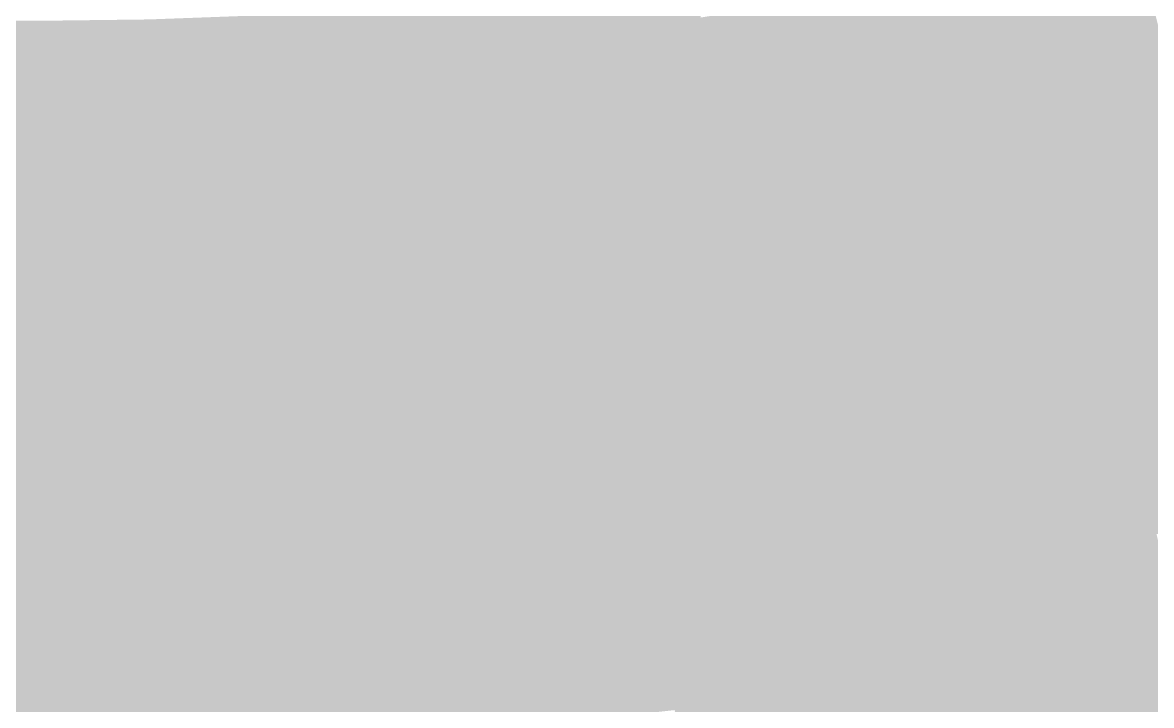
# Model space of a CAD drawing. Header units: inches. Extents: x -266 to 784, y -170 to 213.
# Drawn here: x -0.37 to 24.43, y -113.04 to -98.04 of the extents above; entities that cross this region are included whole.
import ezdxf

# ---------------------------------------------------------------- set-up
doc = ezdxf.new("R2010")
doc.units = ezdxf.units.IN
doc.header["$MEASUREMENT"] = 0

msp = doc.modelspace()

# ---------------------------------------------------------------- linework, layer by layer
at = {"color": 200, "true_color": 0xc53aff}
msp.add_solid([(21.691023, -96.594511), (21.910124, -97.570213), (19.313942, -97.097743), (19.509032, -98.078528)], dxfattribs=at)
at = {"color": 200, "true_color": 0xb533ff}
msp.add_solid([(14.379586, -96.939298), (14.526317, -97.928474), (11.996246, -97.262994), (12.118657, -98.255474)], dxfattribs=at)
at = {"color": 200, "true_color": 0xc03aff}
msp.add_solid([(19.313942, -97.097743), (19.509032, -98.078528), (16.925227, -97.542487), (17.096189, -98.527764)], dxfattribs=at)
at = {"color": 213, "true_color": 0xcc40fe}
msp.add_solid([(24.298018, -97.003125), (24.540998, -97.973157), (21.910124, -97.570213), (22.129225, -98.545915)], dxfattribs=at)
at = {"color": 200, "true_color": 0xb033ff}
msp.add_solid([(11.996246, -97.262994), (12.118657, -98.255474), (9.60568, -97.528103), (9.703697, -98.523288)], dxfattribs=at)
at = {"color": 200, "true_color": 0xab33ff}
msp.add_solid([(9.60568, -97.528103), (9.703697, -98.523288), (7.209327, -97.734465), (7.282892, -98.731755)], dxfattribs=at)
at = {"color": 200, "true_color": 0xbc3aff}
msp.add_solid([(16.925227, -97.542487), (17.096189, -98.527764), (14.526317, -97.928474), (14.673047, -98.917651)], dxfattribs=at)
at = {"color": 213, "true_color": 0xc740fe}
msp.add_solid([(21.910124, -97.570213), (22.129225, -98.545915), (19.509032, -98.078528), (19.704123, -99.059313)], dxfattribs=at)
at = {"color": 200, "true_color": 0xa233ff}
msp.add_solid([(4.808632, -97.881955), (4.8577, -98.88075), (2.40504, -97.970484), (2.429582, -98.970183)], dxfattribs=at)
at = {"color": 200, "true_color": 0xa633ff}
msp.add_solid([(7.209327, -97.734465), (7.282892, -98.731755), (4.808632, -97.881955), (4.8577, -98.88075)], dxfattribs=at)
at = {"color": 200, "true_color": 0xb73aff}
msp.add_solid([(14.526317, -97.928474), (14.673047, -98.917651), (12.118657, -98.255474), (12.241068, -99.247953)], dxfattribs=at)
at = {"color": 190, "true_color": 0x9833ff}
msp.add_solid([(0, -98), (0, -99), (-2.40504, -97.970484), (-2.429582, -98.970183)], dxfattribs=at)
at = {"color": 190, "true_color": 0x9d33ff}
msp.add_solid([(2.40504, -97.970484), (2.429582, -98.970183), (0, -98), (0, -99)], dxfattribs=at)
at = {"color": 191, "true_color": 0xc340fe}
msp.add_solid([(19.509032, -98.078528), (19.704123, -99.059313), (17.096189, -98.527764), (17.267151, -99.513042)], dxfattribs=at)
at = {"color": 191, "true_color": 0xcd46fe}
msp.add_solid([(24.540998, -97.973157), (24.783978, -98.943188), (22.129225, -98.545915), (22.348326, -99.521617)], dxfattribs=at)
at = {"color": 200, "true_color": 0xb33aff}
msp.add_solid([(12.118657, -98.255474), (12.241068, -99.247953), (9.703697, -98.523288), (9.801714, -99.518473)], dxfattribs=at)
at = {"color": 200, "true_color": 0xae3aff}
msp.add_solid([(9.703697, -98.523288), (9.801714, -99.518473), (7.282892, -98.731755), (7.356456, -99.729046)], dxfattribs=at)
at = {"color": 191, "true_color": 0xbe40fe}
msp.add_solid([(17.096189, -98.527764), (17.267151, -99.513042), (14.673047, -98.917651), (14.819778, -99.906828)], dxfattribs=at)
at = {"color": 191, "true_color": 0xc946fe}
msp.add_solid([(22.129225, -98.545915), (22.348326, -99.521617), (19.704123, -99.059313), (19.899213, -100.040099)], dxfattribs=at)
at = {"color": 200, "true_color": 0xa53aff}
msp.add_solid([(4.8577, -98.88075), (4.906767, -99.879546), (2.429582, -98.970183), (2.454123, -99.969882)], dxfattribs=at)
at = {"color": 200, "true_color": 0xa93aff}
msp.add_solid([(7.282892, -98.731755), (7.356456, -99.729046), (4.8577, -98.88075), (4.906767, -99.879546)], dxfattribs=at)
at = {"color": 203, "true_color": 0xb940fe}
msp.add_solid([(14.673047, -98.917651), (14.819778, -99.906828), (12.241068, -99.247953), (12.363478, -100.240433)], dxfattribs=at)
at = {"color": 190, "true_color": 0x9b3aff}
msp.add_solid([(0, -99), (0, -100), (-2.429582, -98.970183), (-2.454123, -99.969882)], dxfattribs=at)
at = {"color": 200, "true_color": 0xa03aff}
msp.add_solid([(2.429582, -98.970183), (2.454123, -99.969882), (0, -99), (0, -100)], dxfattribs=at)
at = {"color": 191, "true_color": 0xc546fe}
msp.add_solid([(19.704123, -99.059313), (19.899213, -100.040099), (17.267151, -99.513042), (17.438113, -100.49832)], dxfattribs=at)
at = {"color": 191, "true_color": 0xcf4dfe}
msp.add_solid([(24.783978, -98.943188), (25.026959, -99.913219), (22.348326, -99.521617), (22.567428, -100.497319)], dxfattribs=at)
at = {"color": 203, "true_color": 0xb540fe}
msp.add_solid([(12.241068, -99.247953), (12.363478, -100.240433), (9.801714, -99.518473), (9.899731, -100.513657)], dxfattribs=at)
at = {"color": 203, "true_color": 0xb140fe}
msp.add_solid([(9.801714, -99.518473), (9.899731, -100.513657), (7.356456, -99.729046), (7.430021, -100.726336)], dxfattribs=at)
at = {"color": 191, "true_color": 0xc046fe}
msp.add_solid([(17.267151, -99.513042), (17.438113, -100.49832), (14.819778, -99.906828), (14.966508, -100.896004)], dxfattribs=at)
at = {"color": 191, "true_color": 0xcb4dfe}
msp.add_solid([(22.348326, -99.521617), (22.567428, -100.497319), (19.899213, -100.040099), (20.094303, -101.020884)], dxfattribs=at)
at = {"color": 181, "true_color": 0xa740fe}
msp.add_solid([(4.906767, -99.879546), (4.955835, -100.878341), (2.454123, -99.969882), (2.478664, -100.969581)], dxfattribs=at)
at = {"color": 203, "true_color": 0xac40fe}
msp.add_solid([(7.356456, -99.729046), (7.430021, -100.726336), (4.906767, -99.879546), (4.955835, -100.878341)], dxfattribs=at)
at = {"color": 191, "true_color": 0xbc46fe}
msp.add_solid([(14.819778, -99.906828), (14.966508, -100.896004), (12.363478, -100.240433), (12.485889, -101.232913)], dxfattribs=at)
at = {"color": 201, "true_color": 0xd153fe}
msp.add_solid([(25.026959, -99.913219), (25.269939, -100.88325), (22.567428, -100.497319), (22.786529, -101.473022)], dxfattribs=at)
at = {"color": 181, "true_color": 0x9f40fe}
msp.add_solid([(0, -100), (0, -101), (-2.454123, -99.969882), (-2.478664, -100.969581)], dxfattribs=at)
at = {"color": 181, "true_color": 0xa340fe}
msp.add_solid([(2.454123, -99.969882), (2.478664, -100.969581), (0, -100), (0, -101)], dxfattribs=at)
at = {"color": 191, "true_color": 0xc74dfe}
msp.add_solid([(19.899213, -100.040099), (20.094303, -101.020884), (17.438113, -100.49832), (17.609075, -101.483597)], dxfattribs=at)
at = {"color": 191, "true_color": 0xb846fe}
msp.add_solid([(12.363478, -100.240433), (12.485889, -101.232913), (9.899731, -100.513657), (9.997748, -101.508842)], dxfattribs=at)
at = {"color": 191, "true_color": 0xb346fe}
msp.add_solid([(9.899731, -100.513657), (9.997748, -101.508842), (7.430021, -100.726336), (7.503585, -101.723627)], dxfattribs=at)
at = {"color": 191, "true_color": 0xc24dfe}
msp.add_solid([(17.438113, -100.49832), (17.609075, -101.483597), (14.966508, -100.896004), (15.113239, -101.885181)], dxfattribs=at)
at = {"color": 191, "true_color": 0xcd53fe}
msp.add_solid([(22.567428, -100.497319), (22.786529, -101.473022), (20.094303, -101.020884), (20.289393, -102.001669)], dxfattribs=at)
at = {"color": 181, "true_color": 0xaa46fe}
msp.add_solid([(4.955835, -100.878341), (5.004903, -101.877137), (2.478664, -100.969581), (2.503205, -101.96928)], dxfattribs=at)
at = {"color": 181, "true_color": 0xaf46fe}
msp.add_solid([(7.430021, -100.726336), (7.503585, -101.723627), (4.955835, -100.878341), (5.004903, -101.877137)], dxfattribs=at)
at = {"color": 191, "true_color": 0xbe4dfe}
msp.add_solid([(14.966508, -100.896004), (15.113239, -101.885181), (12.485889, -101.232913), (12.6083, -102.225392)], dxfattribs=at)
at = {"color": 201, "true_color": 0xd35afe}
msp.add_solid([(25.269939, -100.88325), (25.512919, -101.853282), (22.786529, -101.473022), (23.00563, -102.448724)], dxfattribs=at)
at = {"color": 181, "true_color": 0xa246fe}
msp.add_solid([(0, -101), (0, -102), (-2.478664, -100.969581), (-2.503205, -101.96928)], dxfattribs=at)
at = {"color": 181, "true_color": 0xa646fe}
msp.add_solid([(2.478664, -100.969581), (2.503205, -101.96928), (0, -101), (0, -102)], dxfattribs=at)
at = {"color": 191, "true_color": 0xc953fe}
msp.add_solid([(20.094303, -101.020884), (20.289393, -102.001669), (17.609075, -101.483597), (17.780036, -102.468875)], dxfattribs=at)
at = {"color": 191, "true_color": 0xba4dfe}
msp.add_solid([(12.485889, -101.232913), (12.6083, -102.225392), (9.997748, -101.508842), (10.095765, -102.504027)], dxfattribs=at)
at = {"color": 191, "true_color": 0xb64dfe}
msp.add_solid([(9.997748, -101.508842), (10.095765, -102.504027), (7.503585, -101.723627), (7.57715, -102.720917)], dxfattribs=at)
at = {"color": 191, "true_color": 0xc553fe}
msp.add_solid([(17.609075, -101.483597), (17.780036, -102.468875), (15.113239, -101.885181), (15.259969, -102.874357)], dxfattribs=at)
at = {"color": 191, "true_color": 0xcf5afe}
msp.add_solid([(22.786529, -101.473022), (23.00563, -102.448724), (20.289393, -102.001669), (20.484484, -102.982454)], dxfattribs=at)
at = {"color": 181, "true_color": 0xad4dfe}
msp.add_solid([(5.004903, -101.877137), (5.05397, -102.875932), (2.503205, -101.96928), (2.527747, -102.968978)], dxfattribs=at)
at = {"color": 191, "true_color": 0xb24dfe}
msp.add_solid([(7.503585, -101.723627), (7.57715, -102.720917), (5.004903, -101.877137), (5.05397, -102.875932)], dxfattribs=at)
at = {"color": 191, "true_color": 0xc153fe}
msp.add_solid([(15.113239, -101.885181), (15.259969, -102.874357), (12.6083, -102.225392), (12.73071, -103.217872)], dxfattribs=at)
at = {"color": 201, "true_color": 0xd460fe}
msp.add_solid([(25.512919, -101.853282), (25.755899, -102.823313), (23.00563, -102.448724), (23.224731, -103.424426)], dxfattribs=at)
at = {"color": 181, "true_color": 0xa54dfe}
msp.add_solid([(0, -102), (0, -103), (-2.503205, -101.96928), (-2.527747, -102.968978)], dxfattribs=at)
at = {"color": 181, "true_color": 0xa94dfe}
msp.add_solid([(2.503205, -101.96928), (2.527747, -102.968978), (0, -102), (0, -103)], dxfattribs=at)
at = {"color": 191, "true_color": 0xcb5afe}
msp.add_solid([(20.289393, -102.001669), (20.484484, -102.982454), (17.780036, -102.468875), (17.950998, -103.454152)], dxfattribs=at)
at = {"color": 191, "true_color": 0xbd53fe}
msp.add_solid([(12.6083, -102.225392), (12.73071, -103.217872), (10.095765, -102.504027), (10.193783, -103.499212)], dxfattribs=at)
at = {"color": 191, "true_color": 0xb853fe}
msp.add_solid([(10.095765, -102.504027), (10.193783, -103.499212), (7.57715, -102.720917), (7.650715, -103.718207)], dxfattribs=at)
at = {"color": 191, "true_color": 0xc75afe}
msp.add_solid([(17.780036, -102.468875), (17.950998, -103.454152), (15.259969, -102.874357), (15.4067, -103.863534)], dxfattribs=at)
at = {"color": 201, "true_color": 0xd160fe}
msp.add_solid([(23.00563, -102.448724), (23.224731, -103.424426), (20.484484, -102.982454), (20.679574, -103.96324)], dxfattribs=at)
at = {"color": 191, "true_color": 0xb053fe}
msp.add_solid([(5.05397, -102.875932), (5.103038, -103.874727), (2.527747, -102.968978), (2.552288, -103.968677)], dxfattribs=at)
at = {"color": 191, "true_color": 0xb453fe}
msp.add_solid([(7.57715, -102.720917), (7.650715, -103.718207), (5.05397, -102.875932), (5.103038, -103.874727)], dxfattribs=at)
at = {"color": 191, "true_color": 0xc35afe}
msp.add_solid([(15.259969, -102.874357), (15.4067, -103.863534), (12.73071, -103.217872), (12.853121, -104.210351)], dxfattribs=at)
at = {"color": 201, "true_color": 0xd666fe}
msp.add_solid([(25.755899, -102.823313), (25.998879, -103.793344), (23.224731, -103.424426), (23.443833, -104.400128)], dxfattribs=at)
at = {"color": 181, "true_color": 0xa853fe}
msp.add_solid([(0, -103), (0, -104), (-2.527747, -102.968978), (-2.552288, -103.968677)], dxfattribs=at)
at = {"color": 181, "true_color": 0xac53fe}
msp.add_solid([(2.527747, -102.968978), (2.552288, -103.968677), (0, -103), (0, -104)], dxfattribs=at)
at = {"color": 191, "true_color": 0xcd60fe}
msp.add_solid([(20.484484, -102.982454), (20.679574, -103.96324), (17.950998, -103.454152), (18.12196, -104.43943)], dxfattribs=at)
at = {"color": 191, "true_color": 0xbf5afe}
msp.add_solid([(12.73071, -103.217872), (12.853121, -104.210351), (10.193783, -103.499212), (10.2918, -104.494396)], dxfattribs=at)
at = {"color": 191, "true_color": 0xbb5afe}
msp.add_solid([(10.193783, -103.499212), (10.2918, -104.494396), (7.650715, -103.718207), (7.724279, -104.715498)], dxfattribs=at)
at = {"color": 191, "true_color": 0xc960fe}
msp.add_solid([(17.950998, -103.454152), (18.12196, -104.43943), (15.4067, -103.863534), (15.55343, -104.85271)], dxfattribs=at)
at = {"color": 201, "true_color": 0xd266fe}
msp.add_solid([(23.224731, -103.424426), (23.443833, -104.400128), (20.679574, -103.96324), (20.874664, -104.944025)], dxfattribs=at)
at = {"color": 191, "true_color": 0xb35afe}
msp.add_solid([(5.103038, -103.874727), (5.152106, -104.873523), (2.552288, -103.968677), (2.576829, -104.968376)], dxfattribs=at)
at = {"color": 191, "true_color": 0xb75afe}
msp.add_solid([(7.650715, -103.718207), (7.724279, -104.715498), (5.103038, -103.874727), (5.152106, -104.873523)], dxfattribs=at)
at = {"color": 191, "true_color": 0xc560fe}
msp.add_solid([(15.4067, -103.863534), (15.55343, -104.85271), (12.853121, -104.210351), (12.975532, -105.202831)], dxfattribs=at)
at = {"color": 201, "true_color": 0xd86dfe}
msp.add_solid([(25.998879, -103.793344), (26.241859, -104.763375), (23.443833, -104.400128), (23.662934, -105.37583)], dxfattribs=at)
at = {"color": 181, "true_color": 0xac5afe}
msp.add_solid([(0, -104), (0, -105), (-2.552288, -103.968677), (-2.576829, -104.968376)], dxfattribs=at)
at = {"color": 181, "true_color": 0xaf5afe}
msp.add_solid([(2.552288, -103.968677), (2.576829, -104.968376), (0, -104), (0, -105)], dxfattribs=at)
at = {"color": 191, "true_color": 0xcf66fe}
msp.add_solid([(20.679574, -103.96324), (20.874664, -104.944025), (18.12196, -104.43943), (18.292922, -105.424708)], dxfattribs=at)
at = {"color": 191, "true_color": 0xc260fe}
msp.add_solid([(12.853121, -104.210351), (12.975532, -105.202831), (10.2918, -104.494396), (10.389817, -105.489581)], dxfattribs=at)
at = {"color": 191, "true_color": 0xbe60fe}
msp.add_solid([(10.2918, -104.494396), (10.389817, -105.489581), (7.724279, -104.715498), (7.797844, -105.712788)], dxfattribs=at)
at = {"color": 191, "true_color": 0xcb66fe}
msp.add_solid([(18.12196, -104.43943), (18.292922, -105.424708), (15.55343, -104.85271), (15.700161, -105.841887)], dxfattribs=at)
at = {"color": 201, "true_color": 0xd46dfe}
msp.add_solid([(23.443833, -104.400128), (23.662934, -105.37583), (20.874664, -104.944025), (21.069755, -105.92481)], dxfattribs=at)
at = {"color": 191, "true_color": 0xb660fe}
msp.add_solid([(5.152106, -104.873523), (5.201173, -105.872318), (2.576829, -104.968376), (2.60137, -105.968075)], dxfattribs=at)
at = {"color": 191, "true_color": 0xba60fe}
msp.add_solid([(7.724279, -104.715498), (7.797844, -105.712788), (5.152106, -104.873523), (5.201173, -105.872318)], dxfattribs=at)
at = {"color": 191, "true_color": 0xc866fe}
msp.add_solid([(15.55343, -104.85271), (15.700161, -105.841887), (12.975532, -105.202831), (13.097942, -106.19531)], dxfattribs=at)
at = {"color": 201, "true_color": 0xda73fe}
msp.add_solid([(26.241859, -104.763375), (26.48484, -105.733407), (23.662934, -105.37583), (23.882035, -106.351532)], dxfattribs=at)
at = {"color": 181, "true_color": 0xaf60fe}
msp.add_solid([(0, -105), (0, -106), (-2.576829, -104.968376), (-2.60137, -105.968075)], dxfattribs=at)
at = {"color": 191, "true_color": 0xb260fe}
msp.add_solid([(2.576829, -104.968376), (2.60137, -105.968075), (0, -105), (0, -106)], dxfattribs=at)
at = {"color": 201, "true_color": 0xd16dfe}
msp.add_solid([(20.874664, -104.944025), (21.069755, -105.92481), (18.292922, -105.424708), (18.463884, -106.409985)], dxfattribs=at)
at = {"color": 191, "true_color": 0xc466fe}
msp.add_solid([(12.975532, -105.202831), (13.097942, -106.19531), (10.389817, -105.489581), (10.487834, -106.484766)], dxfattribs=at)
at = {"color": 191, "true_color": 0xc066fe}
msp.add_solid([(10.389817, -105.489581), (10.487834, -106.484766), (7.797844, -105.712788), (7.871408, -106.710079)], dxfattribs=at)
at = {"color": 191, "true_color": 0xcd6dfe}
msp.add_solid([(18.292922, -105.424708), (18.463884, -106.409985), (15.700161, -105.841887), (15.846891, -106.831063)], dxfattribs=at)
at = {"color": 201, "true_color": 0xd673fe}
msp.add_solid([(23.662934, -105.37583), (23.882035, -106.351532), (21.069755, -105.92481), (21.264845, -106.905596)], dxfattribs=at)
at = {"color": 191, "true_color": 0xbd66fe}
msp.add_solid([(7.797844, -105.712788), (7.871408, -106.710079), (5.201173, -105.872318), (5.250241, -106.871114)], dxfattribs=at)
at = {"color": 191, "true_color": 0xca6dfe}
msp.add_solid([(15.700161, -105.841887), (15.846891, -106.831063), (13.097942, -106.19531), (13.220353, -107.18779)], dxfattribs=at)
at = {"color": 201, "true_color": 0xdb7afe}
msp.add_solid([(26.48484, -105.733407), (26.72782, -106.703438), (23.882035, -106.351532), (24.101136, -107.327234)], dxfattribs=at)
at = {"color": 191, "true_color": 0xb266fe}
msp.add_solid([(0, -106), (0, -107), (-2.60137, -105.968075), (-2.625911, -106.967774)], dxfattribs=at)
at = {"color": 191, "true_color": 0xb666fe}
msp.add_solid([(2.60137, -105.968075), (2.625911, -106.967774), (0, -106), (0, -107)], dxfattribs=at)
at = {"color": 191, "true_color": 0xb966fe}
msp.add_solid([(5.201173, -105.872318), (5.250241, -106.871114), (2.60137, -105.968075), (2.625911, -106.967774)], dxfattribs=at)
at = {"color": 201, "true_color": 0xd373fe}
msp.add_solid([(21.069755, -105.92481), (21.264845, -106.905596), (18.463884, -106.409985), (18.634846, -107.395263)], dxfattribs=at)
at = {"color": 191, "true_color": 0xc76dfe}
msp.add_solid([(13.097942, -106.19531), (13.220353, -107.18779), (10.487834, -106.484766), (10.585851, -107.47995)], dxfattribs=at)
at = {"color": 201, "true_color": 0xd87afe}
msp.add_solid([(23.882035, -106.351532), (24.101136, -107.327234), (21.264845, -106.905596), (21.459935, -107.886381)], dxfattribs=at)
at = {"color": 191, "true_color": 0xc36dfe}
msp.add_solid([(10.487834, -106.484766), (10.585851, -107.47995), (7.871408, -106.710079), (7.944973, -107.707369)], dxfattribs=at)
at = {"color": 201, "true_color": 0xd073fe}
msp.add_solid([(18.463884, -106.409985), (18.634846, -107.395263), (15.846891, -106.831063), (15.993622, -107.82024)], dxfattribs=at)
at = {"color": 191, "true_color": 0xc06dfe}
msp.add_solid([(7.871408, -106.710079), (7.944973, -107.707369), (5.250241, -106.871114), (5.299309, -107.869909)], dxfattribs=at)
at = {"color": 191, "true_color": 0xcc73fe}
msp.add_solid([(15.846891, -106.831063), (15.993622, -107.82024), (13.220353, -107.18779), (13.342764, -108.180269)], dxfattribs=at)
at = {"color": 201, "true_color": 0xdc7fff}
msp.add_solid([(26.72782, -106.703438), (26.9708, -107.673469), (24.101136, -107.327234), (24.320238, -108.302936)], dxfattribs=at)
at = {"color": 191, "true_color": 0xb56dfe}
msp.add_solid([(0, -107), (0, -108), (-2.625911, -106.967774), (-2.650453, -107.967472)], dxfattribs=at)
at = {"color": 191, "true_color": 0xb96dfe}
msp.add_solid([(2.625911, -106.967774), (2.650453, -107.967472), (0, -107), (0, -108)], dxfattribs=at)
at = {"color": 191, "true_color": 0xbc6dfe}
msp.add_solid([(5.250241, -106.871114), (5.299309, -107.869909), (2.625911, -106.967774), (2.650453, -107.967472)], dxfattribs=at)
at = {"color": 201, "true_color": 0xd57afe}
msp.add_solid([(21.264845, -106.905596), (21.459935, -107.886381), (18.634846, -107.395263), (18.805808, -108.380541)], dxfattribs=at)
at = {"color": 191, "true_color": 0xc973fe}
msp.add_solid([(13.220353, -107.18779), (13.342764, -108.180269), (10.585851, -107.47995), (10.683868, -108.475135)], dxfattribs=at)
at = {"color": 201, "true_color": 0xd97fff}
msp.add_solid([(24.101136, -107.327234), (24.320238, -108.302936), (21.459935, -107.886381), (21.655026, -108.867166)], dxfattribs=at)
at = {"color": 191, "true_color": 0xc673fe}
msp.add_solid([(10.585851, -107.47995), (10.683868, -108.475135), (7.944973, -107.707369), (8.018537, -108.70466)], dxfattribs=at)
at = {"color": 201, "true_color": 0xd27afe}
msp.add_solid([(18.634846, -107.395263), (18.805808, -108.380541), (15.993622, -107.82024), (16.140352, -108.809416)], dxfattribs=at)
at = {"color": 191, "true_color": 0xc273fe}
msp.add_solid([(7.944973, -107.707369), (8.018537, -108.70466), (5.299309, -107.869909), (5.348376, -108.868705)], dxfattribs=at)
at = {"color": 191, "true_color": 0xcf7afe}
msp.add_solid([(15.993622, -107.82024), (16.140352, -108.809416), (13.342764, -108.180269), (13.465174, -109.172749)], dxfattribs=at)
at = {"color": 201, "true_color": 0xd87dfb}
msp.add_solid([(26.9708, -107.673469), (27.21378, -108.6435), (24.320238, -108.302936), (24.539339, -109.278639)], dxfattribs=at)
at = {"color": 191, "true_color": 0xb973fe}
msp.add_solid([(0, -108), (0, -109), (-2.650453, -107.967472), (-2.674994, -108.967171)], dxfattribs=at)
at = {"color": 191, "true_color": 0xbc73fe}
msp.add_solid([(2.650453, -107.967472), (2.674994, -108.967171), (0, -108), (0, -109)], dxfattribs=at)
at = {"color": 191, "true_color": 0xbf73fe}
msp.add_solid([(5.299309, -107.869909), (5.348376, -108.868705), (2.650453, -107.967472), (2.674994, -108.967171)], dxfattribs=at)
at = {"color": 201, "true_color": 0xd67fff}
msp.add_solid([(21.459935, -107.886381), (21.655026, -108.867166), (18.805808, -108.380541), (18.97677, -109.365818)], dxfattribs=at)
at = {"color": 191, "true_color": 0xcc7afe}
msp.add_solid([(13.342764, -108.180269), (13.465174, -109.172749), (10.683868, -108.475135), (10.781885, -109.47032)], dxfattribs=at)
at = {"color": 201, "true_color": 0xd57dfb}
msp.add_solid([(24.320238, -108.302936), (24.539339, -109.278639), (21.655026, -108.867166), (21.850116, -109.847951)], dxfattribs=at)
at = {"color": 191, "true_color": 0xc87afe}
msp.add_solid([(10.683868, -108.475135), (10.781885, -109.47032), (8.018537, -108.70466), (8.092102, -109.70195)], dxfattribs=at)
at = {"color": 201, "true_color": 0xd37fff}
msp.add_solid([(18.805808, -108.380541), (18.97677, -109.365818), (16.140352, -108.809416), (16.287083, -109.798593)], dxfattribs=at)
at = {"color": 191, "true_color": 0xc57afe}
msp.add_solid([(8.018537, -108.70466), (8.092102, -109.70195), (5.348376, -108.868705), (5.397444, -109.8675)], dxfattribs=at)
at = {"color": 201, "true_color": 0xd07fff}
msp.add_solid([(16.140352, -108.809416), (16.287083, -109.798593), (13.465174, -109.172749), (13.587585, -110.165228)], dxfattribs=at)
at = {"color": 191, "true_color": 0xbc7afe}
msp.add_solid([(0, -109), (0, -110), (-2.674994, -108.967171), (-2.699535, -109.96687)], dxfattribs=at)
at = {"color": 191, "true_color": 0xbf7afe}
msp.add_solid([(2.674994, -108.967171), (2.699535, -109.96687), (0, -109), (0, -110)], dxfattribs=at)
at = {"color": 191, "true_color": 0xc27afe}
msp.add_solid([(5.348376, -108.868705), (5.397444, -109.8675), (2.674994, -108.967171), (2.699535, -109.96687)], dxfattribs=at)
at = {"color": 201, "true_color": 0xd27dfb}
msp.add_solid([(21.655026, -108.867166), (21.850116, -109.847951), (18.97677, -109.365818), (19.147732, -110.351096)], dxfattribs=at)
at = {"color": 191, "true_color": 0xcd7fff}
msp.add_solid([(13.465174, -109.172749), (13.587585, -110.165228), (10.781885, -109.47032), (10.879903, -110.465505)], dxfattribs=at)
at = {"color": 201, "true_color": 0xd27bf6}
msp.add_solid([(24.539339, -109.278639), (24.75844, -110.254341), (21.850116, -109.847951), (22.045206, -110.828737)], dxfattribs=at)
at = {"color": 191, "true_color": 0xca7fff}
msp.add_solid([(10.781885, -109.47032), (10.879903, -110.465505), (8.092102, -109.70195), (8.165667, -110.699241)], dxfattribs=at)
at = {"color": 191, "true_color": 0xcf7dfb}
msp.add_solid([(18.97677, -109.365818), (19.147732, -110.351096), (16.287083, -109.798593), (16.433813, -110.787769)], dxfattribs=at)
at = {"color": 191, "true_color": 0xc77fff}
msp.add_solid([(8.092102, -109.70195), (8.165667, -110.699241), (5.397444, -109.8675), (5.446512, -110.866296)], dxfattribs=at)
at = {"color": 191, "true_color": 0xcd7dfb}
msp.add_solid([(16.287083, -109.798593), (16.433813, -110.787769), (13.587585, -110.165228), (13.709996, -111.157708)], dxfattribs=at)
at = {"color": 191, "true_color": 0xbe7fff}
msp.add_solid([(0, -110), (0, -111), (-2.699535, -109.96687), (-2.724076, -110.966569)], dxfattribs=at)
at = {"color": 191, "true_color": 0xc17fff}
msp.add_solid([(2.699535, -109.96687), (2.724076, -110.966569), (0, -110), (0, -111)], dxfattribs=at)
at = {"color": 191, "true_color": 0xc47fff}
msp.add_solid([(5.397444, -109.8675), (5.446512, -110.866296), (2.699535, -109.96687), (2.724076, -110.966569)], dxfattribs=at)
at = {"color": 191, "true_color": 0xcf7bf6}
msp.add_solid([(21.850116, -109.847951), (22.045206, -110.828737), (19.147732, -110.351096), (19.318693, -111.336374)], dxfattribs=at)
at = {"color": 191, "true_color": 0xca7dfb}
msp.add_solid([(13.587585, -110.165228), (13.709996, -111.157708), (10.879903, -110.465505), (10.97792, -111.460689)], dxfattribs=at)
at = {"color": 191, "true_color": 0xce79f2}
msp.add_solid([(24.75844, -110.254341), (24.977541, -111.230043), (22.045206, -110.828737), (22.240297, -111.809522)], dxfattribs=at)
at = {"color": 191, "true_color": 0xc77dfb}
msp.add_solid([(10.879903, -110.465505), (10.97792, -111.460689), (8.165667, -110.699241), (8.239231, -111.696531)], dxfattribs=at)
at = {"color": 191, "true_color": 0xcc7bf6}
msp.add_solid([(19.147732, -110.351096), (19.318693, -111.336374), (16.433813, -110.787769), (16.580544, -111.776946)], dxfattribs=at)
at = {"color": 191, "true_color": 0xc47dfb}
msp.add_solid([(8.165667, -110.699241), (8.239231, -111.696531), (5.446512, -110.866296), (5.49558, -111.865091)], dxfattribs=at)
at = {"color": 191, "true_color": 0xc97bf6}
msp.add_solid([(16.433813, -110.787769), (16.580544, -111.776946), (13.709996, -111.157708), (13.832406, -112.150187)], dxfattribs=at)
at = {"color": 191, "true_color": 0xbb7dfb}
msp.add_solid([(0, -111), (0, -112), (-2.724076, -110.966569), (-2.748618, -111.966268)], dxfattribs=at)
at = {"color": 191, "true_color": 0xbe7dfb}
msp.add_solid([(2.724076, -110.966569), (2.748618, -111.966268), (0, -111), (0, -112)], dxfattribs=at)
at = {"color": 191, "true_color": 0xc17dfb}
msp.add_solid([(5.446512, -110.866296), (5.49558, -111.865091), (2.724076, -110.966569), (2.748618, -111.966268)], dxfattribs=at)
at = {"color": 191, "true_color": 0xcb79f2}
msp.add_solid([(22.045206, -110.828737), (22.240297, -111.809522), (19.318693, -111.336374), (19.489655, -112.321651)], dxfattribs=at)
at = {"color": 191, "true_color": 0xc67bf6}
msp.add_solid([(13.709996, -111.157708), (13.832406, -112.150187), (10.97792, -111.460689), (11.075937, -112.455874)], dxfattribs=at)
at = {"color": 191, "true_color": 0xca76ee}
msp.add_solid([(24.977541, -111.230043), (25.196643, -112.205745), (22.240297, -111.809522), (22.435387, -112.790307)], dxfattribs=at)
at = {"color": 191, "true_color": 0xc37bf6}
msp.add_solid([(10.97792, -111.460689), (11.075937, -112.455874), (8.239231, -111.696531), (8.312796, -112.693822)], dxfattribs=at)
at = {"color": 191, "true_color": 0xc879f2}
msp.add_solid([(19.318693, -111.336374), (19.489655, -112.321651), (16.580544, -111.776946), (16.727274, -112.766122)], dxfattribs=at)
at = {"color": 191, "true_color": 0xc07bf6}
msp.add_solid([(8.239231, -111.696531), (8.312796, -112.693822), (5.49558, -111.865091), (5.544647, -112.863887)], dxfattribs=at)
at = {"color": 191, "true_color": 0xc679f2}
msp.add_solid([(16.580544, -111.776946), (16.727274, -112.766122), (13.832406, -112.150187), (13.954817, -113.142667)], dxfattribs=at)
at = {"color": 191, "true_color": 0xc876ee}
msp.add_solid([(22.240297, -111.809522), (22.435387, -112.790307), (19.489655, -112.321651), (19.660617, -113.306929)], dxfattribs=at)
at = {"color": 191, "true_color": 0xb87bf6}
msp.add_solid([(0, -112), (0, -113), (-2.748618, -111.966268), (-2.773159, -112.965967)], dxfattribs=at)
at = {"color": 191, "true_color": 0xbb7bf6}
msp.add_solid([(2.748618, -111.966268), (2.773159, -112.965967), (0, -112), (0, -113)], dxfattribs=at)
at = {"color": 191, "true_color": 0xbd7bf6}
msp.add_solid([(5.49558, -111.865091), (5.544647, -112.863887), (2.748618, -111.966268), (2.773159, -112.965967)], dxfattribs=at)
at = {"color": 191, "true_color": 0xc379f2}
msp.add_solid([(13.832406, -112.150187), (13.954817, -113.142667), (11.075937, -112.455874), (11.173954, -113.451059)], dxfattribs=at)
at = {"color": 191, "true_color": 0xc774ea}
msp.add_solid([(25.196643, -112.205745), (25.415744, -113.181447), (22.435387, -112.790307), (22.630477, -113.771093)], dxfattribs=at)
at = {"color": 191, "true_color": 0xc079f2}
msp.add_solid([(11.075937, -112.455874), (11.173954, -113.451059), (8.312796, -112.693822), (8.38636, -113.691112)], dxfattribs=at)
at = {"color": 191, "true_color": 0xc576ee}
msp.add_solid([(19.489655, -112.321651), (19.660617, -113.306929), (16.727274, -112.766122), (16.874005, -113.755299)], dxfattribs=at)
at = {"color": 191, "true_color": 0xbd79f2}
msp.add_solid([(8.312796, -112.693822), (8.38636, -113.691112), (5.544647, -112.863887), (5.593715, -113.862682)], dxfattribs=at)
at = {"color": 191, "true_color": 0xc276ee}
msp.add_solid([(16.727274, -112.766122), (16.874005, -113.755299), (13.954817, -113.142667), (14.077228, -114.135146)], dxfattribs=at)
at = {"color": 191, "true_color": 0xc474ea}
msp.add_solid([(22.435387, -112.790307), (22.630477, -113.771093), (19.660617, -113.306929), (19.831579, -114.292207)], dxfattribs=at)
at = {"color": 191, "true_color": 0xb479f2}
msp.add_solid([(0, -113), (0, -114), (-2.773159, -112.965967), (-2.7977, -113.965665)], dxfattribs=at)
at = {"color": 191, "true_color": 0xb779f2}
msp.add_solid([(2.773159, -112.965967), (2.7977, -113.965665), (0, -113), (0, -114)], dxfattribs=at)
at = {"color": 191, "true_color": 0xba79f2}
msp.add_solid([(5.544647, -112.863887), (5.593715, -113.862682), (2.773159, -112.965967), (2.7977, -113.965665)], dxfattribs=at)

doc.saveas('drawing.dxf')
